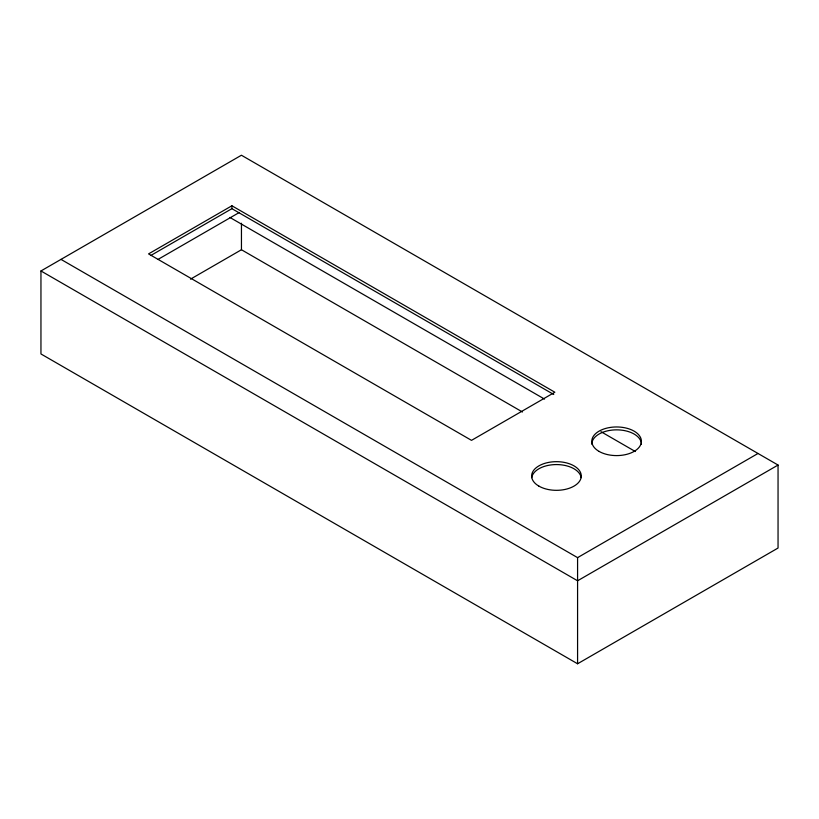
<?xml version="1.0" encoding="UTF-8"?>
<svg xmlns="http://www.w3.org/2000/svg" width="819" height="819" viewBox="0 0 819 819"><rect width="100%" height="100%" fill="white"/><g stroke="black" fill="none" stroke-linecap="round" stroke-linejoin="round"><path stroke-width="1.23" d="M40.95 270.966L241.421 155.231L778.05 465.049L778.05 548.034L577.579 663.769L40.95 353.951L40.95 270.966L577.579 580.784L778.05 465.049M231.9 205.774L148.556 253.9L471.509 440.356L554.852 392.229L231.9 205.774L231.9 208.671L553.746 394.492M150.747 255.528L231.9 208.671M157.924 259.469L239.322 212.469M190.499 279.156L241.451 249.744L522.45 411.988M60.995 259.388L577.579 557.637L758.005 453.47M229.924 217.455L544.522 399.088M601.013 431.705L635.349 451.535M577.579 557.637L577.579 663.769M241.451 223.239L241.451 249.744M591.789 444.164A24.805 14.322 0 0 1 616.594 429.852A24.805 14.322 0 0 1 641.4 444.164M531.736 477.641A24.805 14.322 0 0 1 556.449 464.568A24.805 14.322 0 0 1 581.162 477.641M599.058 451.402A24.805 14.322 0 0 0 640.55 444.983A24.805 14.322 0 0 0 610.175 427.446A24.805 14.322 0 0 0 599.058 451.402M538.912 486.128A24.805 14.322 0 0 0 580.415 479.709A24.805 14.322 0 0 0 550.03 462.162A24.805 14.322 0 0 0 538.912 486.128"/></g></svg>
